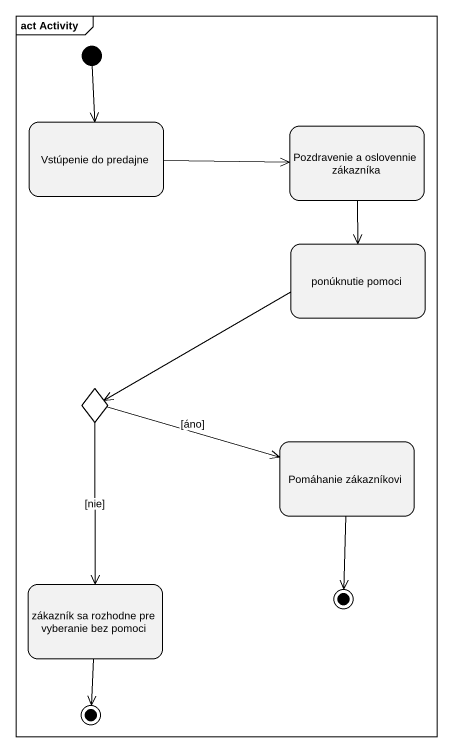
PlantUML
@startuml
mainframe act Activity
hide empty description
state "Vstúpenie do predajne" as Vstúpenie_do_predajne
state "Pozdravenie a oslovennie zákazníka" as Pozdravenie_a_oslovennie
state "ponúknutie pomoci" as ponúknutie_pomoci
state choice1 <<choice>>
state "Pomáhanie zákazníkovi" as Pomáhanie_zákazníkovi
state "zákazník sa rozhodne pre vyberanie bez pomoci" as zákazník_sa_rozhodne_pre
state final1 <<end>>
state final2 <<end>>
[*] --> Vstúpenie_do_predajne
Vstúpenie_do_predajne -right-> Pozdravenie_a_oslovennie
Pozdravenie_a_oslovennie --> ponúknutie_pomoci
ponúknutie_pomoci -left-> choice1
choice1 -right-> Pomáhanie_zákazníkovi : [áno]
choice1 --> zákazník_sa_rozhodne_pre : [nie]
Pomáhanie_zákazníkovi --> final1
zákazník_sa_rozhodne_pre --> final2
@enduml
